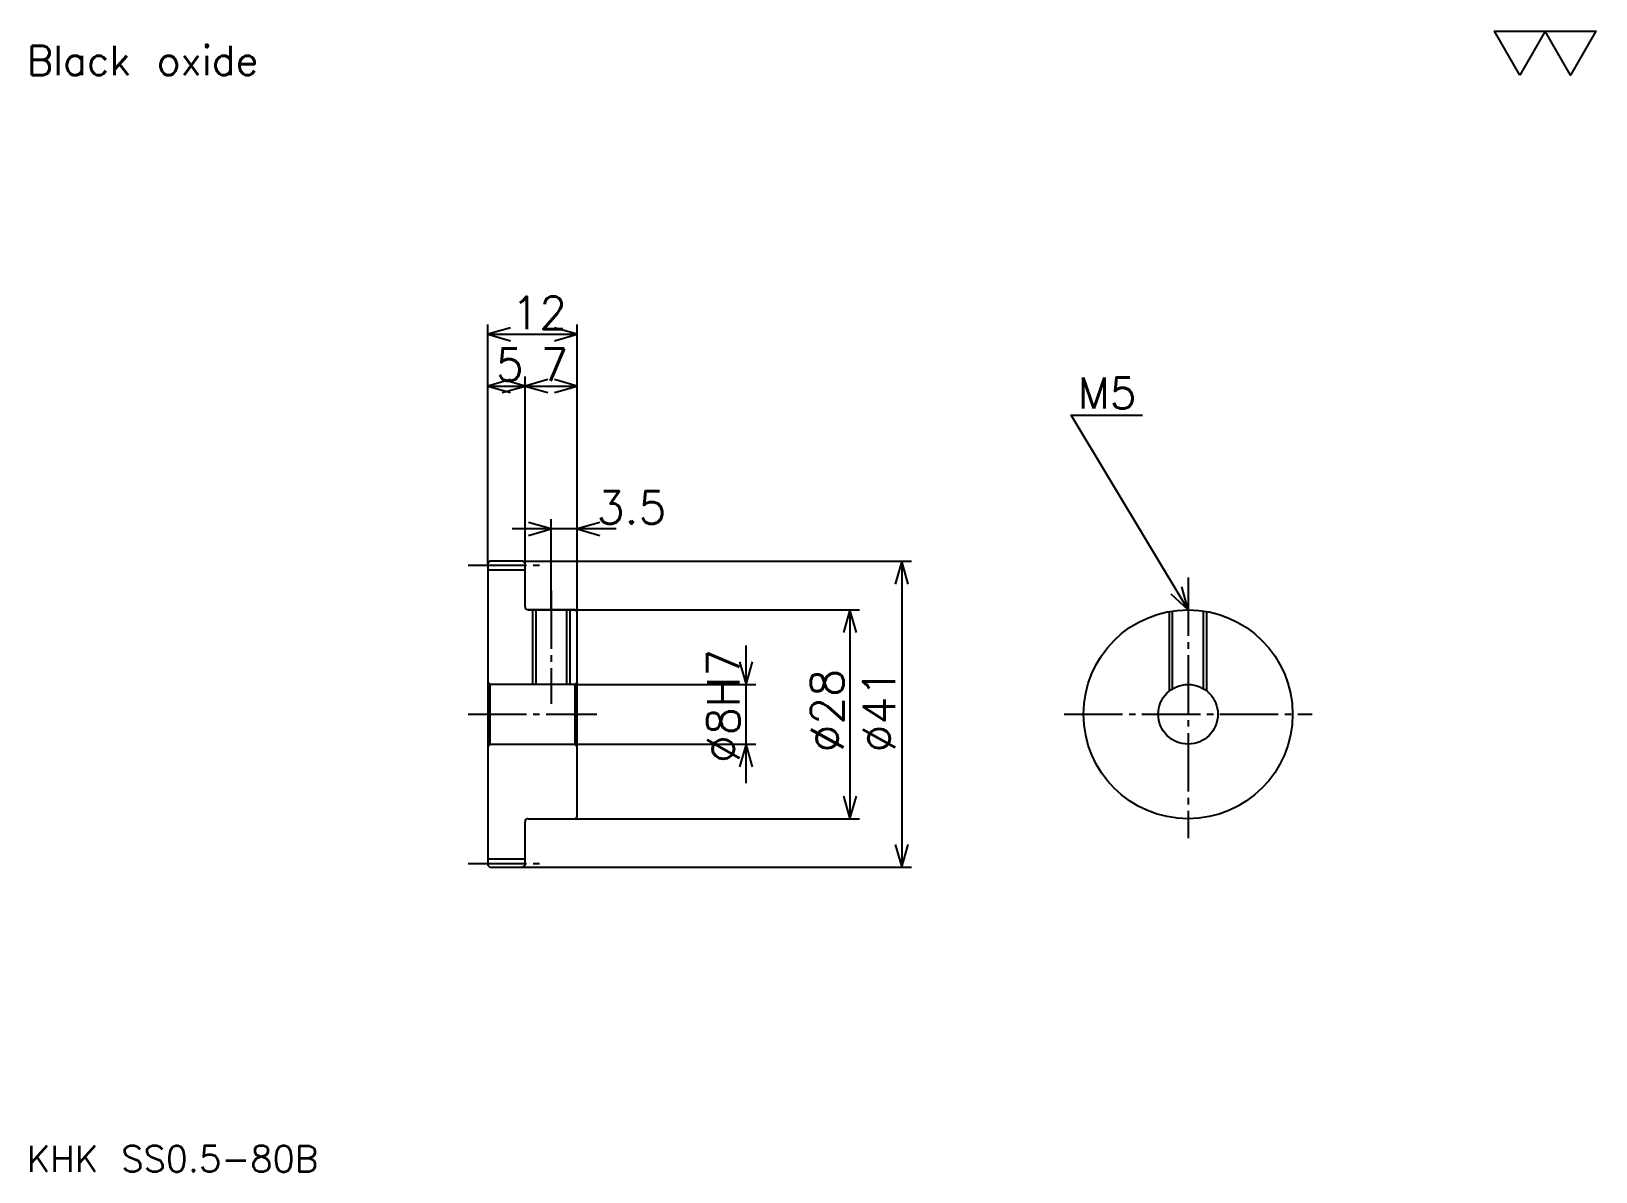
# Model space of a CAD drawing. Extents: x 9 to 219, y 10 to 162.
import ezdxf

# ---------------------------------------------------------------- set-up
doc = ezdxf.new("R2010")
doc.units = 0
doc.linetypes.add('DASHDOT', pattern=[10.434782, 7.826087, -0.869565, 0.869565, -0.869565])
doc.layers.get('0').update_dxf_attribs({"linetype": 'CONTINUOUS'})
doc.layers.add('DASHDOT', color=6, linetype='DASHDOT')
doc.styles.add('KANJI', font='TXT', dxfattribs={"bigfont": 'BIGFONT'})

msp = doc.modelspace()

# ---------------------------------------------------------------- linework, layer by layer
at = {"color": 5}
for p, q in [((70.434784, 91.369568), (70.434784, 123.108704)), ((70.434784, 121.804352), (82.434784, 121.804352)), ((82.434784, 91.369568), (82.434784, 123.108704)), ((75.434784, 91.369568), (75.434784, 116.152176)), ((70.434784, 114.847824), (75.434784, 114.847824)), ((75.434784, 114.847824), (82.434784, 114.847824)), ((78.934784, 91.369568), (78.934784, 97.021744)), ((87.652176, 95.717392), (73.717392, 95.717392)), ((70.434784, 91.069565), (70.434784, 91.369568)), ((75.134781, 91.369568), (82.434784, 91.369568)), ((75.434784, 91.069565), (75.434784, 91.369568)), ((78.934784, 84.869568), (78.934784, 91.369568)), ((82.434784, 91.369568), (127.217392, 91.369568)), ((82.434784, 84.569565), (82.434784, 91.369568)), ((125.91304, 91.369568), (125.91304, 50.369568)), ((75.834785, 84.869568), (82.434784, 84.869568)), ((82.434784, 84.869568), (120.260872, 84.869568)), ((118.956528, 84.869568), (118.956528, 56.869568)), ((105.04348, 61.652176), (105.04348, 80.08696)), ((82.434784, 74.869568), (106.347824, 74.869568)), ((82.434784, 66.869568), (106.347824, 66.869568)), ((75.834785, 56.869568), (82.434784, 56.869568)), ((82.434784, 56.869568), (120.260872, 56.869568)), ((75.134781, 50.369568), (82.434784, 50.369568)), ((82.434784, 50.369568), (127.217392, 50.369568))]:
    msp.add_line(p, q, dxfattribs=at)
at = {"color": 4}
for p, q in [((70.434784, 90.244568), (75.434784, 90.244568)), ((70.734787, 74.869568), (70.734787, 66.869568)), ((82.134781, 74.869568), (82.434784, 75.169571)), ((82.134781, 66.869568), (82.434784, 66.569565)), ((70.434784, 51.494568), (75.434784, 51.494568))]:
    msp.add_line(p, q, dxfattribs=at)
at = {"color": 7}
msp.add_lwpolyline([(208.695648, 156.521744), (205.304337, 162.400009), (218.869568, 162.400009), (215.478256, 156.521744), (212.08696, 162.400009), (208.695648, 156.521744)], dxfattribs=at)
at = {"color": 5}
for points in [[(73.478264, 122.67392), (70.434784, 121.804352), (73.478264, 120.934784)], [(79.391304, 120.934784), (82.434784, 121.804352), (79.391304, 122.67392)], [(73.478264, 115.717392), (70.434784, 114.847824), (73.478264, 113.978264)], [(72.391304, 113.978264), (75.434784, 114.847824), (72.391304, 115.717392)], [(78.478264, 115.717392), (75.434784, 114.847824), (78.478264, 113.978264)], [(79.391304, 113.978264), (82.434784, 114.847824), (79.391304, 115.717392)], [(164.260864, 84.869568), (148.608704, 110.956528), (158.17392, 110.956528)], [(75.891304, 94.847824), (78.934784, 95.717392), (75.891304, 96.58696)], [(85.478264, 96.58696), (82.434784, 95.717392), (85.478264, 94.847824)], [(126.782608, 88.326088), (125.91304, 91.369568), (125.04348, 88.326088)], [(161.949371, 87.031937), (164.260864, 84.869568), (163.440659, 87.926712)], [(119.826088, 81.826088), (118.956528, 84.869568), (118.08696, 81.826088)], [(104.17392, 77.913048), (105.04348, 74.869568), (105.91304, 77.913048)], [(105.91304, 63.826088), (105.04348, 66.869568), (104.17392, 63.826088)], [(118.08696, 59.913048), (118.956528, 56.869568), (119.826088, 59.913048)], [(125.04348, 53.413048), (125.91304, 50.369568), (126.782608, 53.413048)]]:
    msp.add_lwpolyline(points, dxfattribs=at)
at = {"color": 4}
for points in [[(75.434784, 85.269569), (75.434784, 91.069565), (75.134781, 91.369568), (70.734787, 91.369568), (70.434784, 91.069565), (70.434784, 66.569565)], [(75.834785, 56.869568), (82.134781, 56.869568), (82.434784, 57.169567), (82.434784, 84.569565), (82.134781, 84.869568), (75.834785, 84.869568)], [(76.434784, 84.869568), (76.434784, 74.869568)], [(76.869781, 84.869568), (76.869781, 74.869568)], [(80.999786, 84.869568), (80.999786, 74.869568)], [(81.434784, 84.869568), (81.434784, 74.869568)], [(161.760864, 73.992065), (161.760864, 84.644547)], [(162.195862, 74.295319), (162.195862, 84.716438)], [(166.325867, 74.295319), (166.325867, 84.716438)], [(166.760864, 73.992065), (166.760864, 84.644547)], [(70.434784, 66.569565), (70.734787, 66.869568), (82.134781, 66.869568), (82.134781, 74.869568), (70.734787, 74.869568), (70.434784, 75.169571)], [(70.434784, 66.569565), (70.434784, 50.669567), (70.734787, 50.369568), (75.134781, 50.369568), (75.434784, 50.669567), (75.434784, 56.469566)]]:
    msp.add_lwpolyline(points, dxfattribs=at)
for radius in [14, 4]:
    msp.add_circle((164.260864, 70.869568), radius, dxfattribs=at)
for centre, start, end in [((75.834785, 85.269569), 180, 270), ((75.834785, 56.469566), 90, 180)]:
    msp.add_arc(centre, 0.4, start, end, dxfattribs=at)
at = {"layer": 'DASHDOT', "color": 7}
for p, q in [((67.826088, 90.869568), (78.04348, 90.869568)), ((164.260864, 89.217392), (164.260864, 54.260872)), ((67.826088, 70.869568), (85.04348, 70.869568)), ((147.652176, 70.869568), (180.869568, 70.869568)), ((67.826088, 50.869568), (78.04348, 50.869568))]:
    msp.add_line(p, q, dxfattribs=at)
msp.add_lwpolyline([(78.934784, 87.478264), (78.934784, 72.260872)], dxfattribs=at)

# ---------------------------------------------------------------- texts
at = {"color": 7, "style": 'KANJI'}
for s, height, p in [('Black oxide', 3.913043, (8.695652, 156.521744)), ('12', 4.347826, (73.608696, 122.5)), ('5', 4.347826, (71.521744, 115.54348)), ('7', 4.347826, (77.521744, 115.54348)), ('M5', 4.173913, (149.478271, 111.826088)), ('3.5', 4.347826, (85.04348, 96.413048)), ('KHK SS0.5-80B', 3.478261, (8.695652, 9.565217))]:
    msp.add_text(s, height=height, dxfattribs=at).set_placement(p)
for s, p in [('%%c8H7', (104.17392, 64.347832)), ('%%c28', (118.08696, 65.760872)), ('%%c41', (125.04348, 65.760872))]:
    msp.add_text(s, height=4.347826, rotation=90, dxfattribs=at).set_placement(p)

doc.saveas('drawing.dxf')
